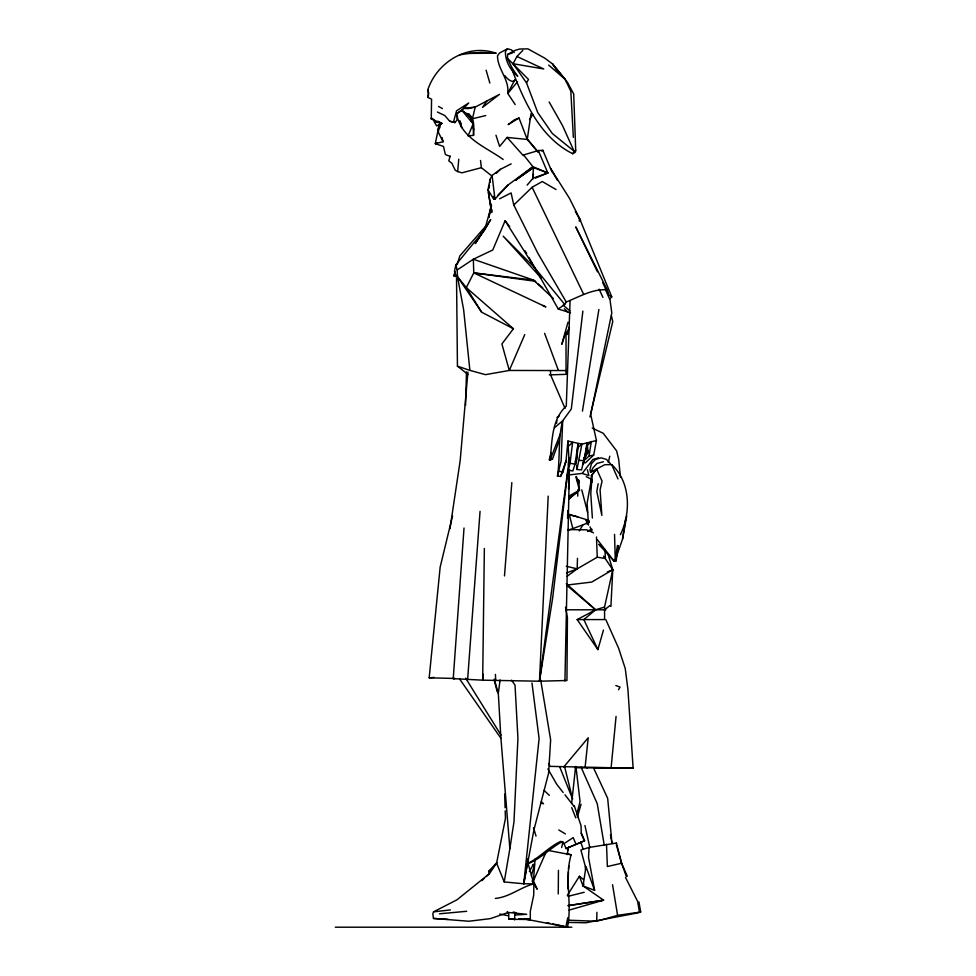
<?xml version="1.0" encoding="UTF-8"?>
<svg xmlns="http://www.w3.org/2000/svg" width="976" height="976" viewBox="0 0 976 976"><rect width="100%" height="100%" fill="white"/><g stroke="black" fill="none" stroke-linecap="round" stroke-linejoin="round"><path stroke-width="1.46" d="M558.26 893.955L558.443 870.372M527.601 858.697L527.565 861.674L533.86 883.841L533.713 895.138L530.285 911.413L530.334 919.514L508.777 919.258L508.752 913.902L507.203 911.596M549.305 374.882L566.043 374.345L566.019 331.535L561.822 344.308L567.983 322.251M484.364 548.451L482.669 680.174L539.484 681.211L566.946 680.504L567.422 617.625L565.543 607.17M591.297 482.925L591.407 475.605L596.604 469.017L604.839 464.686L611.745 464.637C630.618 482.046 631.045 512.778 620.382 534.702M437.895 121.402L441.762 123.379L431.258 118.962L431.575 99.21L427.903 97.38L428.635 92.757L427.781 89.902C436.845 62.33 467.48 43.139 495.942 53.192L469.541 53.399L459.794 54.802M468.675 113.924L473.165 123.903L468.053 135.957L473.555 135.347C473.604 127.917 475.288 119.279 468.675 113.924L465.601 113.253L461.709 110.203L456.719 113.753C460.465 138.055 485.548 146.742 503.152 159.478M564.933 681.004L569.386 469.7M567.934 888.99L568.398 871.885M465.576 405.333L466.479 371.868M567.812 920.197L596.678 921.234L596.922 912.328M567.032 576.34L577.182 568.849L577.475 558.321M567.556 518.097L567.812 510.546M568.544 489.33L569.215 469.651M568.044 469.639L552.623 598.239L539.484 681.211L548.195 496.125M570.082 300.584L566.275 406.101C551.452 419.57 552.196 441.298 550.159 459.769L549.342 459.794L551.013 452.913M489.305 195.517L488.439 192.65L490.965 208.644L491.184 204.191M591.761 482.583L591.92 479.582M626.397 876.582L621.59 863.26L616.454 843.044L589.065 847.449L588.528 857.331L594.628 890.356L583.05 885.915L579.366 876.277L567.3 895.443M457.195 115.558L456.939 120.097L455.011 122.549L449.655 121.183L444.763 115.522L437.419 112.02M491.892 209.681L491.733 212.475L487.963 189.771L490.098 179.364L492.087 175.448L500.383 169.324L511.192 163.858M568.557 868.921L568.727 865.956M579.305 221.223L579.476 218.295L569.386 198.201L550.513 168.384L542.839 150.304L538.325 150.56L523.612 154.952L532.945 166.725L547.817 172.959L535.397 178.071M514.206 52.533L511.363 49.825L507.459 48.812L505.397 51.582C505.226 61.146 510.472 70.26 517.719 76.262L512.205 68.344L507.447 58.279L507.691 54.351L515.23 50.337L519.708 49.02L527.87 48.861L544.657 58.084L552.55 63.94L565.104 79.361L570.826 91.207L573.351 137.36M556.601 423.401L556.784 420.473M532.054 880.913L537.203 889.246L533.421 880.864L535.116 859.026M568.508 482.778L568.91 476.837M483.132 674.221L482.669 680.174L453.23 678.637L464.027 528.016M467.626 679.503L480.058 511.326M439.188 124.794L437.797 131.126L443.067 141.727L435.296 143.667L439.188 124.794L438.431 131.797M504.482 575.938L511.827 482.632M491.989 176.07L481.363 167.677L461.88 172.837L457.683 171.569L458.757 159.198M467.919 372.137L460.16 460.806L449.973 528.711M533.311 865.065L533.396 864.211L529.358 871.531M575.62 766.526L571.631 803.492M605.205 289.03L610.073 300.12L611.793 312.906L590.7 414.422L596.434 440.53L581.916 444.165L567.947 441.054L566.031 460.953L563.042 471.859L560.602 476.422L557.455 476.093C560.273 457.951 557.882 438.956 562.664 420.851L571.302 409.005L582.867 311.112M549.134 763.415L549.769 766.355L611.11 767.734L616.063 716.421M568.227 464.759L568.862 458.269L567.947 441.054M453.23 678.637L455.048 678.479L429.184 677.795L440.152 567.129L452.535 515.975M505.202 810.8L505.446 818.4L496.613 863.138L504.226 881.938L523.758 883.78L539.106 738.576L531.969 683.005M567.276 854.598L568.496 847.168M585.1 767.307L588.223 737.734L563.689 767.038M568.947 462.075L569.496 457.537L568.862 462.075M576.096 464.222L578.036 443.702L575.059 464.21L572.79 471.018L568.386 470.054L570.069 463.222L572.595 442.457L568.508 446.117L567.715 448.85M557.32 71.211L552.55 63.94L567.398 82.228L573.705 93.964L575.706 150.219L575.45 152.134L572.766 153.744C540.631 137.677 525.051 103.346 512.717 71.492L512.205 68.344M504.226 881.938L509.862 848.681L500.859 737.478L498.309 693.326L500.102 679.955M539.484 681.211L568.459 465.088M489.049 188.258L489.464 185.33M489.867 182.402L490.269 179.474M566.58 853.451L571.106 854.817C564.152 878.62 572.4 903.434 567.471 927.151L524.405 918.928M598.678 544.266L613.941 560.932L615.27 560.444L617.43 545.45M531.017 113.631L527.247 139.446L537.898 152.036M509.862 848.681L513.986 821.804L517.927 738.283L515.023 685.091L511.522 680.162M569.142 910.096L603.595 900.177L583.05 885.915L585.99 866.688L594.628 890.356M597.434 539.801L613.941 560.932L616.161 560.846L615.392 559.602L622.517 539.216L624.701 525.039M625.14 522.209L625.579 519.378M584.6 460.086L589.053 456.073L591.322 441.506L587.381 445.483L581.562 469.92L576.975 469.48L576.731 465.528M533.445 174.118L532.64 179.206L533.494 167.579L547.817 172.959L538.325 150.56M582.44 411.116L598.886 309.453M576.975 469.48L581.916 444.165L577.877 447.533L576.706 459.269L575.218 461.611M584.087 460.574L585.649 456.109L587.088 442.665L584.087 460.574L579.256 460.428M495.308 898.432C509.374 897.164 520.428 887.33 533.86 883.841L523.758 883.78L527.321 863.15M567.947 330.059L567.166 334.512L569.337 327.241M598.154 483.779L596.8 491.514L601.85 515.389L600.094 489.757L602.07 481.144L596.604 469.017L590.59 472.274L589.931 469.688L591.407 463.771L595.445 459.428L600.972 457.842L606.486 459.428L610.525 463.771M622.517 539.216L626.702 516.048M582.648 463.002L585.441 462.819L593.689 455.023L596.434 440.53M523.758 883.78L533.921 829.954L548.61 773.09L550.635 739.808L540.716 680.162M491.379 204.338L488.817 217.489L491.282 206.778M557.455 476.093L561.163 460.77L562.664 420.851L554.551 427.622M486.573 226.322L475.288 243.597L490.721 219.515L484.694 229.665L455.829 264.85L454.462 271.682L456.146 275.574M490.965 208.644L491.428 206.375M616.246 555.454L618.259 545.755L616.161 560.846L613.953 560.919M565.848 927.029L567.776 917.684M603.473 630.093L597.873 649.589L577.158 619.577L604.595 619.577L604.547 607.06L612.782 569.74L607.877 553.746M427.903 97.38L428.513 94.66L427.781 89.902M561.664 847.497L562.993 841.629M431.258 118.962L431.453 118.108L432.893 118.852M589.931 416.923L612.757 321.677L611.464 315.858M608.268 462.502L609.78 456.207M560.602 476.422L561.102 474.397M576.694 814.789L580.049 801.54L575.925 766.514M450.192 156.087L448.789 160.784L451.9 163.358L455.231 170.214L457.683 171.569M471.75 121.61L475.227 107.067L499.48 94.379L482.547 107.36L486.89 100.845M559.077 441.006L552.416 459.208L550.159 459.769L560.309 433.966M453.425 122.171L456.561 110.825L468.724 102.98L460.709 111.484M491.501 205.521L484.694 229.665L478.582 238.168M531.371 875.765L534.482 864.675M565.324 463.441L566.031 460.953L561.688 473.104M567.751 850.108L568.581 847.241M577.328 817.119L581.074 804.212M456.512 276.891L453.803 275.818L455.097 271.56M457.232 264.447L459.806 255.919L486.475 225.249M587.967 450.607L584.417 458.159M496.613 863.138L489.44 873.618L457.049 899.762L433.551 911.84L432.819 913.914L433.478 918.44L468.87 921.246L490.355 918.623L508.313 912.462L526.674 914.292L514.681 915.049L514.706 919.929M582.538 464.832L585.649 456.109M437.797 131.126L440.969 123.598M509.716 226.749L505.117 220.735L492.758 250.002L473.336 259.226L457.183 269.962L457.512 276.794L463.673 309.941L469.883 370.368L485.487 374.662L509.289 370.453L565.677 370.563M524.759 334.609L509.289 370.453L501.908 343.955L513.413 328.753L466.308 287.603L457.512 276.794L481.644 312.186L513.413 328.753M533.421 880.864L545.669 852.951M616.063 843.862L616.454 843.044M535.885 282.064L533.616 280.136L473.336 259.226L473.763 272.902L466.308 287.603L481.644 312.186M572.766 153.744L574.071 151.195L575.706 150.219M514.852 79.703L507.764 93.415L515.194 104.566M583.05 885.915L583.916 884.232M514.681 915.049L515.926 912.658L513.217 912.023M549.146 101.98L562.542 125.623L574.071 151.195L552.294 133.48L537.752 112.606L526.503 82.838L513.059 63.733L516.938 56.486L522.843 50.349M590.59 472.274L593.225 467.553L596.97 463.466L603.436 461.733M618.54 689.739L620.041 687.092L615.832 685.518M526.503 82.838L528.516 79.446L507.447 58.279M579.28 530.907L582.867 524.893L589.089 522.306M528.907 257.481L558.26 309.026L564.714 304.451L566.226 301.974C579.293 296.875 592.725 288.603 607.231 289.848L608.597 294.886L611.769 296.875L609.695 298.924M529.59 119.584L532.75 114.448M453.803 275.818L455.365 273.487M568.666 474.958L582.245 473.409L592.896 459.428L598.41 457.842M596.604 469.017L591.407 475.605M519.012 118.011L508.142 124.635L514.315 119.877L519.012 118.011L527.247 139.446L507.117 137.421L499.627 146.449L495.967 135.2M517.548 81.728L507.764 93.415C509.448 79.154 497.516 69.357 497.504 55.778L499.541 53.009L507.459 48.812M527.15 185.123L533.067 178.193L547.817 172.959M583.843 457.915L588.138 452.925L587.381 445.483M487.963 189.771L493.795 199.226L494.954 199.141L508.118 184.94L532.945 166.725L515.487 180.206L533.494 167.579L515.487 180.206M488.878 873.386L488.842 871.19L496.857 862.589M568.752 498.858L579.463 490.172L578.597 480.216M497.894 195.139L508.118 184.94M496.272 173.338L500.383 169.324M566.226 301.974L537.654 252.906L513.779 204.997L532.115 187.282L542.266 181.524L556.027 189.539M481.9 880.608L484.047 878.607M486.207 876.619L489.44 873.618M604.547 607.06L595.592 609.793L583.843 619.577L597.873 649.589M568.959 498.87L579.463 490.172L575.925 476.935M589.797 531.078L591.968 529.309L589.284 530.371M604.595 609.793L609.768 605.693L610.903 606.377L612.782 569.74L603.571 556.1M556.954 417.545L559.358 415.813M456.719 113.753L461.709 110.203L472.445 118.767L485.792 115.546M564.006 843.654L573.193 837.615L576.06 844.374L566.08 848.583L564.006 843.654L560.822 841.312C548.427 847.046 539.472 858.05 527.089 863.723M440.896 123.928L439.176 125.013L439.822 127.795M488.842 871.19L491.148 869.738M541.643 151.012L542.839 150.304M566.495 572.997L577.182 568.849L597.251 557.211L605.364 558.455L604.998 549.512M568.971 496.064L579.463 490.172M527.418 863.906C540.789 859.051 550.208 847.851 562.432 841.58M577.158 619.577L595.592 609.793L566.287 583.709M499.639 198.811L511.095 192.931L513.779 204.997M441.762 123.379L436.638 125.941L434.137 121.597L441.762 123.379L437.956 121.439M566.08 848.583L584.6 840.702L581.257 832.821L581.049 825.745L574.254 805.688M584.6 840.702L576.06 844.374M607.328 571.997L612.782 569.74L591.737 582.074L566.775 585.075M587.467 531.444L591.493 529.846M582.867 524.893L567.922 530.444M437.224 143.008L435.296 143.667L443.482 146.424L445.373 154.501L449.912 156.355M638.914 901.922L640.707 911.987L637.865 912.889L585.893 922.759L567.959 922.418M507.691 54.351L512.424 52.948M596.678 921.234L617.601 915.366L640.707 911.987M586.942 522.306L589.37 521.672M567.971 896.346L584.185 892.284M589.065 847.449L580.915 849.986L586.1 869.299M627.312 876.241L621.59 863.26L607.365 866.517L606.499 844.289M589.053 456.073L593.689 455.023M549.342 459.794L552.416 459.208M568.166 905.765L603.595 900.177L568.093 905.545M450.375 909.925L433.551 911.84M434.283 677.429L429.184 677.795M466.687 911.291L439.456 913.804M469.541 53.399L481.571 52.375L495.942 53.192M508.777 919.258L514.401 919.063M566.251 609.793L605.791 609.793M605.791 619.577L618.552 648.04L625.238 668.499L627.934 689.52L633.107 768.088L586.783 767.844M335.293 927.2L571.838 927.2M601.375 768.051L625.994 768.088L594.03 767.685M611.11 767.734L633.107 768.088M567.654 529.578L586.771 529.834L593.493 532.847M574.852 767.685L587.528 767.844M518.622 918.928L530.334 919.514M448.143 919.355L433.478 918.44M559.065 471.396L563.042 471.859M542.656 305.415L545.889 306.94L473.763 272.902L533.616 280.136L553.355 298.534M586.259 520.257L588.796 520.574M473.763 272.902L535.116 281.222M567.922 514.023L588.784 520.318M513.059 63.733L543.742 68.979L516.938 56.486M571.106 854.817L549.464 850.682M540.68 803.211L543.534 803.76L541.363 801.735M527.272 918.819L530.09 919.368M508.386 915.769L499.785 914.048M570.069 463.222L575.059 464.21M547.048 922.698L549.866 923.296M552.697 923.894L563.994 926.285M577.78 516.768L569.398 514.852L573.01 529.309M566.336 566.287L577.182 568.849M449.655 121.183L455.011 122.549M565.409 926.59L567.471 927.151M558.26 309.026L570.484 312.82M582.245 473.409L588.857 475.605L587.369 469.688M456.536 278.404L457.439 366.171L469.883 370.368M592.249 428.086L603.241 433.295L616.637 450.936L618.699 459.464L620.407 477.032M586.271 476.642L592.359 479.777M438.602 106.469L442.384 108.556M558.797 829.954L565.36 833.894M457.439 366.171L468.138 374.54M583.392 879.486L579.366 876.277M465.601 113.253L470.591 117.388L471.615 121.463M538.154 283.979L542.705 287.835M563.128 305.159L569.935 310.941M566.739 585.271L595.592 609.793M433.661 120.011L435.869 121.927L431.453 118.108M548.707 65.075L565.104 79.361M599.801 545.255L603.144 548.329M564.323 308.758L567.617 311.82M599.947 545.145L602.155 547.207M544.071 790.365L549.354 795.391M564.714 304.451L534.909 267.997L503.201 236.18L541.204 278.062M507.117 137.421L523.295 155.611M526.589 138.189L538.337 152.061M461.709 110.203L473.165 123.903L473.555 135.347M563.164 792.512L556.808 784.387L547.878 768.905M564.97 794.83L574.047 806.42M459.574 678.918L500.81 738.124M577.243 480.448L578.841 482.913L576.279 476.422M505.117 220.735L534.909 267.997M500.969 735.05L465.65 678.174M557.284 180.133L550.513 168.384L552.489 172.508M575.328 211.45L580.586 220.588M525.161 250.917L526.662 253.54M625.543 877.509L637.584 901.324L639.463 911.901M607.231 289.848L575.755 226.896L597.422 271.767M602.68 282.637L608.597 294.886M532.115 187.282L583.697 294.386M599.13 289.213L602.948 297.412M593.652 768.173L607.658 798.295L611.879 842.3M590.016 526.869L591.907 530.956M581.074 767.209L597.239 803.712L604.254 845.228M611.745 464.637L617.979 478.935M565.067 408.419L550.586 374.857L550.488 370.685M581.098 833.297L583.746 839.506M579.476 218.295L611.769 296.875M559.638 766.66L572.619 799.088L564.616 766.782M571.704 807.616L575.718 817.815M544.608 333.341L558.235 369.965M580.757 842.239L583.258 849.364M611.415 840.629L612.294 843.508M533.53 827.794L536.019 836.054M486.097 70.187L489.854 83.058M616.454 845.24L621.59 863.26M494.259 679.125L498.309 693.326M586.076 519.927L587.186 524.1M455.829 264.85L457.183 269.962M581.769 489.903L587.65 512.522M494.307 680.443L497.223 691.703M472.994 126.88L473.677 129.588M459.952 120.67L461.685 127.636L460.477 122.305M442.091 137.543L443.067 141.727M584.941 825.525L589.882 847.668M578.719 480.094L579.232 482.534M493.27 196.383L493.795 199.226M617.601 915.366L612.55 884.72M610.464 834.675L611.183 839.14M492.087 175.448L494.954 199.141M480.509 160.503L481.363 167.677M596.482 537.007L597.251 557.211M490.098 179.364L490.355 182.268M592.383 518.073L590.785 493.832L592.164 475.068L587.125 503.079L588.467 525.1M495.418 674.428L495.723 680.479M504.665 794.074L505.104 807.762M614.538 534.384L615.27 560.444M585.441 866.407L585.454 869.372M577.731 489.842L577.743 496.125M515.072 79.764A15.775 6.112 61.9 0 1 504.812 75.689M475.227 107.067L468.553 108.556L463.356 108.421L475.227 107.067"/></g></svg>
